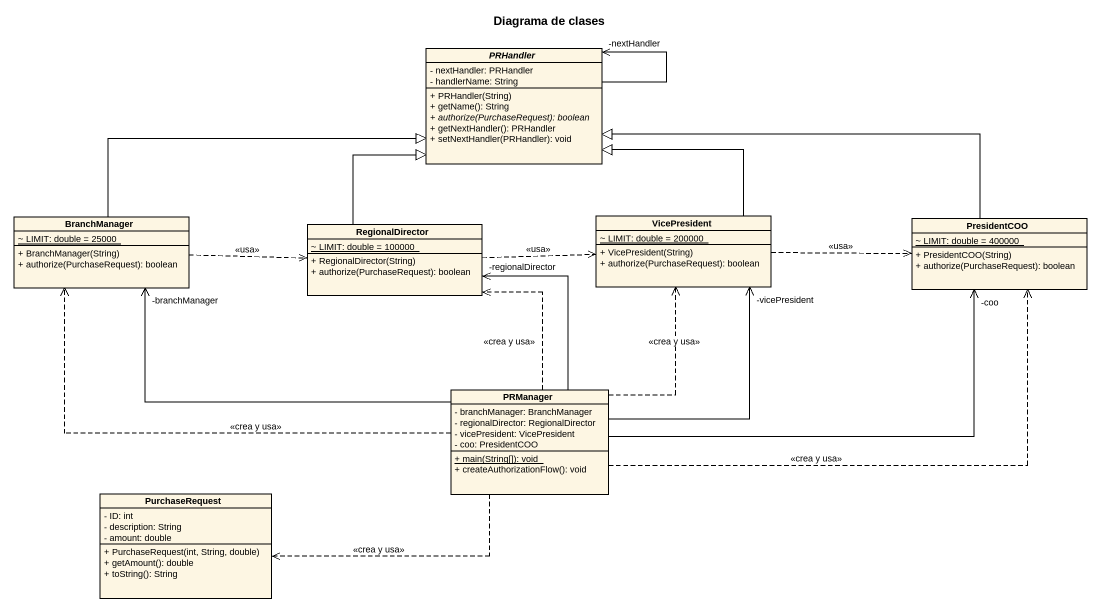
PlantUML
@startuml
title Diagrama de clases
hide circle
hide empty members
skinparam classAttributeIconSize 0
abstract class PRHandler {
  - nextHandler: PRHandler
  - handlerName: String
  + PRHandler(String)
  + getName(): String
  {abstract} + authorize(PurchaseRequest): boolean
  + getNextHandler(): PRHandler
  + setNextHandler(PRHandler): void
}
class BranchManager {
  {static} ~ LIMIT: double = 25000
  + BranchManager(String)
  + authorize(PurchaseRequest): boolean
}
class RegionalDirector {
  {static} ~ LIMIT: double = 100000
  + RegionalDirector(String)
  + authorize(PurchaseRequest): boolean
}
class VicePresident {
  {static} ~ LIMIT: double = 200000
  + VicePresident(String)
  + authorize(PurchaseRequest): boolean
}
class PresidentCOO {
  {static} ~ LIMIT: double = 400000
  + PresidentCOO(String)
  + authorize(PurchaseRequest): boolean
}
class PRManager {
  - branchManager: BranchManager
  - regionalDirector: RegionalDirector
  - vicePresident: VicePresident
  - coo: PresidentCOO
  {static} + main(String[]): void
  + createAuthorizationFlow(): void
}
class PurchaseRequest {
  - ID: int
  - description: String
  - amount: double
  + PurchaseRequest(int, String, double)
  + getAmount(): double
  + toString(): String
}
PRHandler --> "-nextHandler" PRHandler
BranchManager -right-|> PRHandler
BranchManager .right.> RegionalDirector : <<usa>>
RegionalDirector -up-|> PRHandler
RegionalDirector .right.> VicePresident : <<usa>>
VicePresident -up-|> PRHandler
VicePresident .right.> PresidentCOO : <<usa>>
PresidentCOO -left-|> PRHandler
PRManager -left-> "-branchManager" BranchManager
PRManager .left.> BranchManager : <<crea y usa>>
PRManager -up-> "-regionalDirector" RegionalDirector
PRManager .up.> RegionalDirector : <<crea y usa>>
PRManager -up-> "-vicePresident" VicePresident
PRManager .up.> VicePresident : <<crea y usa>>
PRManager -right-> "-coo" PresidentCOO
PRManager .right.> PresidentCOO : <<crea y usa>>
PRManager .left.> PurchaseRequest : <<crea y usa>>
@enduml
